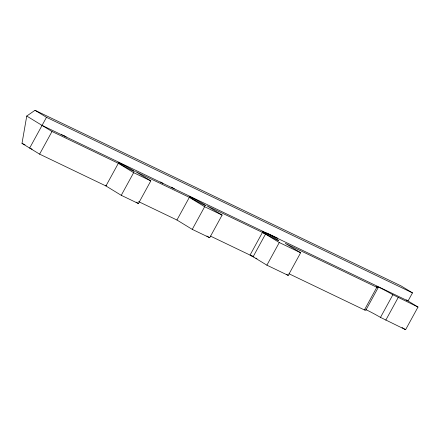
<?xml version="1.0" encoding="UTF-8"?>
<svg xmlns="http://www.w3.org/2000/svg" width="440" height="440" viewBox="0 0 440 440"><rect width="100%" height="100%" fill="white"/><g stroke="black" fill="none" stroke-linecap="round" stroke-linejoin="round"><path stroke-width="0.66" d="M138.572 201.608L176.941 220.017L192.253 229.372L209.698 237.743L222.101 215.094L204.649 206.723L189.343 197.362L135.498 171.534L150.81 180.895L138.408 203.544L121.253 195.316L105.941 185.961L39.606 154.138L22 143.38L26.747 116.05L35.002 110.297L400.994 285.863L412.478 292.881L408.05 300.971L42.059 125.406M412.478 292.881L46.486 117.315L29.656 148.055L32.081 149.221M39.606 154.138L52.008 131.489L118.344 163.306L133.656 172.662L150.81 180.895M105.941 185.961L118.344 163.306M121.253 195.316L133.656 172.662M176.941 220.017L189.343 197.362M192.253 229.372L204.649 206.723M266.888 265.177L279.29 242.523L300.636 252.764L288.239 275.418L266.888 265.177L251.576 255.822L210.469 236.099M289.003 273.774L364.425 309.952L376.827 287.298L378.153 287.678A12.315 0.621 28.7 0 1 379.847 287.743A12.315 0.621 28.7 0 1 392.887 294.745L418 307.048L405.598 329.703L380.485 317.394A12.315 0.621 28.7 0 0 365.734 309.606M378.153 287.678L365.756 310.327L364.425 309.952M380.485 317.394L392.887 294.745M385.798 320.15L398.178 297.539M266.596 232.914L277.437 238.112M376.827 287.298L285.329 243.408L300.636 252.764M22 143.38L25.03 144.832M406.346 299.932L418 307.048M279.29 242.523L263.978 233.167L206.795 205.733L222.101 215.094M402.089 327.558L405.598 329.703M171.512 187.132L174.35 188.865M160.644 181.99L162.91 183.376M35.002 110.297L46.486 117.315M63.432 135.284L66.264 137.016M61.325 134.425L62.458 135.119M286.534 274.379L288.239 275.418M26.747 116.05L52.008 131.489M206.866 236.011L209.698 237.743M136.142 202.158L138.408 203.544M106.387 185.713A9.235 0.468 28.7 0 1 105.886 185.306M256.96 258.704A9.235 0.468 28.7 0 1 255.921 258.126M253.968 257.004A9.235 0.468 28.7 0 1 252.813 256.322M252.296 256.009A9.235 0.468 28.7 0 1 251.394 255.442M262.454 232.436L250.052 255.09L253.11 256.757L265.507 234.102L262.454 232.436M121.259 164.632A9.235 0.468 28.7 0 0 134.354 171.446A9.235 0.468 28.7 0 0 123.426 164.906A9.235 0.468 28.7 0 0 121.259 164.632M193.1 199.172A9.235 0.468 28.7 0 0 205.607 205.579A9.235 0.468 28.7 0 0 193.837 198.655A9.235 0.468 28.7 0 0 193.1 199.172M264.699 233.354A9.235 0.468 28.7 0 0 278.273 240.532A9.235 0.468 28.7 0 0 268.395 234.482A9.235 0.468 28.7 0 0 264.699 233.354"/></g></svg>
